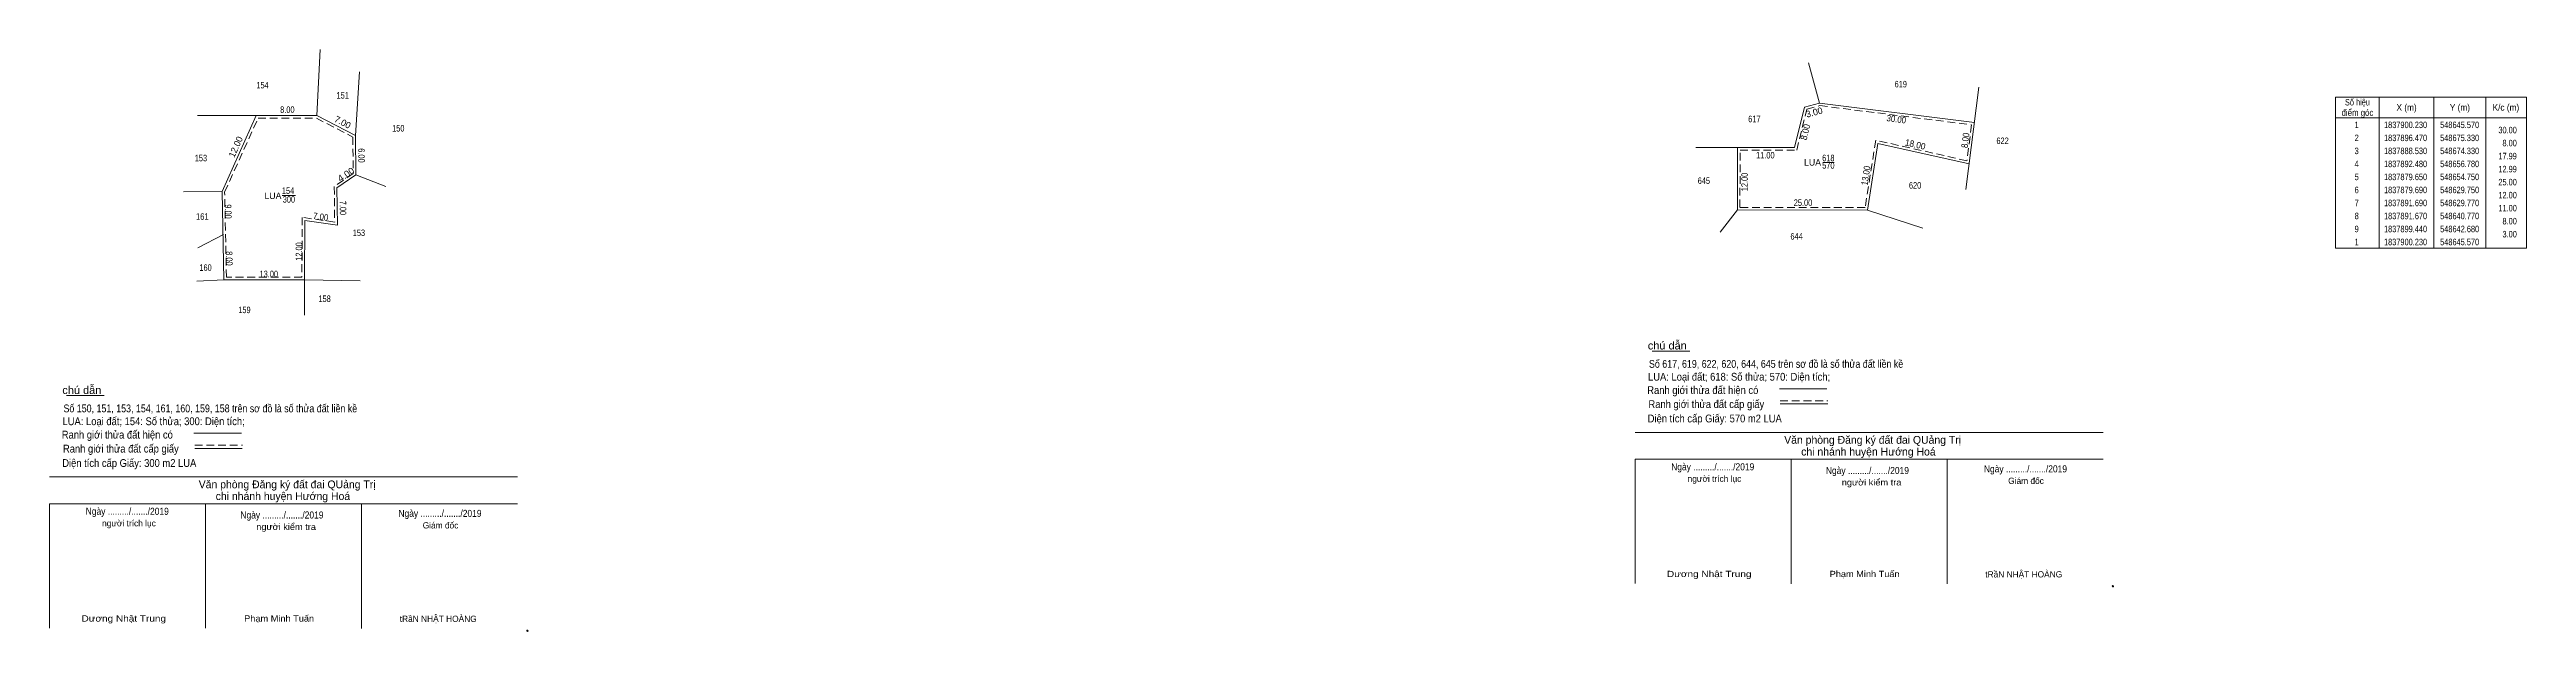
# Model space of a CAD drawing. Header units: metres. Extents: x 548305 to 548782, y 1837799 to 1837910.
import ezdxf
from ezdxf.enums import TextEntityAlignment as Align

# ---------------------------------------------------------------- set-up
doc = ezdxf.new("R2010")
doc.units = ezdxf.units.M
doc.header["$LTSCALE"] = 0.5
doc.header["$PDMODE"] = 32
doc.header["$PDSIZE"] = 0.25
doc.linetypes.add('MEDIUM_DASHED', pattern=[4.5, 3, -1.5])
for name, color, linetype, lineweight in [('1', 7, 'MEDIUM_DASHED', 13), ('17', 7, 'Continuous', 13), ('6', 7, 'Continuous', 13), ('63', 7, 'Continuous', 13)]:
    doc.layers.add(name, color=color, linetype=linetype, lineweight=lineweight)

msp = doc.modelspace()

# ---------------------------------------------------------------- linework, layer by layer
at = {"layer": '1'}
msp.add_lwpolyline([(548645.61, 1837899.72), (548674.77, 1837896.04), (548673.9, 1837889.14), (548656.37, 1837893.08), (548654.32, 1837880.15), (548630.25, 1837880.19), (548630.27, 1837891.19), (548641.16, 1837891.17), (548643.1, 1837899.04)], close=True, dxfattribs=at)
at = {"layer": '17'}
for p, q in [((548643.46, 1837907.95), (548645.57, 1837900.23)), ((548673.71, 1837883.64), (548676.19, 1837903.26)), ((548645.57, 1837900.23), (548675.33, 1837896.47)), ((548621.77, 1837891.7), (548629.77, 1837891.69)), ((548629.75, 1837879.69), (548629.77, 1837891.69)), ((548656.78, 1837892.48), (548654.75, 1837879.65)), ((548656.78, 1837892.48), (548674.33, 1837888.53)), ((548654.75, 1837879.65), (548629.75, 1837879.69)), ((548654.75, 1837879.65), (548665.41, 1837876.2)), ((548613.35, 1837852.58), (548620.59, 1837852.58)), ((548308.45, 1837844.03), (548315.69, 1837844.03)), ((548610.07, 1837807.91), (548610.09, 1837831.81)), ((548640.07, 1837807.88), (548640.09, 1837831.79)), ((548670.07, 1837807.85), (548670.09, 1837831.77)), ((548305.17, 1837799.36), (548305.19, 1837823.26)), ((548335.17, 1837799.33), (548335.19, 1837823.24)), ((548365.17, 1837799.3), (548365.19, 1837823.22))]:
    msp.add_line(p, q, dxfattribs=at)
msp.add_lwpolyline([(548645.57, 1837900.23), (548642.68, 1837899.44), (548640.77, 1837891.67), (548629.77, 1837891.69)], dxfattribs=at)
at = {"layer": '6'}
for p, q in [((548637.84, 1837845.36), (548646.98, 1837845.36)), ((548637.98, 1837842.42), (548647.12, 1837842.42)), ((548332.94, 1837836.81), (548342.08, 1837836.81)), ((548333.08, 1837833.87), (548342.22, 1837833.87)), ((548610.07, 1837836.97), (548700.07, 1837836.97)), ((548610.07, 1837836.97), (548700.07, 1837836.97)), ((548610.07, 1837831.81), (548700.07, 1837831.81)), ((548305.17, 1837828.42), (548395.17, 1837828.42)), ((548305.17, 1837828.42), (548395.17, 1837828.42)), ((548305.17, 1837823.26), (548395.17, 1837823.26))]:
    msp.add_line(p, q, dxfattribs=at)
at = {"layer": '6', "linetype": 'MEDIUM_DASHED'}
for p, q in [((548637.98, 1837843.04), (548647.18, 1837843.04)), ((548333.08, 1837834.49), (548342.28, 1837834.49))]:
    msp.add_line(p, q, dxfattribs=at)
at = {"layer": '6'}
for p in [(548701.97, 1837807.41), (548397.07, 1837798.86)]:
    msp.add_point(p, dxfattribs=at)
at = {"layer": '63'}
for p, q in [((548357.22, 1837910.49), (548356.6, 1837897.83)), ((548363.99, 1837894), (548364.79, 1837906.21)), ((548753.2, 1837901.38), (548753.2, 1837872.38)), ((548763.7, 1837901.38), (548763.7, 1837872.38)), ((548773.7, 1837901.38), (548773.7, 1837872.38)), ((548344.93, 1837897.83), (548333.62, 1837897.82)), ((548744.8, 1837897.38), (548781.5, 1837897.38)), ((548364.08, 1837886.42), (548369.87, 1837884.19)), ((548646.23, 1837888.83), (548648.36, 1837888.83)), ((548338.34, 1837883.21), (548330.95, 1837883.2)), ((548349.88, 1837882.46), (548352.47, 1837882.46)), ((548629.75, 1837879.69), (548626.44, 1837875.41)), ((548338.61, 1837875), (548333.71, 1837872.41)), ((548338.7, 1837866.27), (548333.47, 1837866.02)), ((548354.2, 1837866.27), (548354.19, 1837859.49)), ((548354.2, 1837866.27), (548364.88, 1837866.09))]:
    msp.add_line(p, q, dxfattribs=at)
for points in [[(548744.8, 1837901.38), (548781.5, 1837901.38), (548781.5, 1837872.38), (548744.8, 1837872.38)], [(548344.93, 1837897.83), (548356.6, 1837897.83), (548363.99, 1837894), (548364.08, 1837886.42), (548360.43, 1837883.92), (548360.52, 1837876.79), (548354.28, 1837877.68), (548354.2, 1837866.27), (548338.7, 1837866.27), (548338.34, 1837883.21)]]:
    msp.add_lwpolyline(points, close=True, dxfattribs=at)
at = {"layer": '63', "linetype": 'MEDIUM_DASHED'}
msp.add_lwpolyline([(548338.84, 1837883.09), (548345.26, 1837897.33), (548356.49, 1837897.33), (548363.49, 1837893.7), (548363.58, 1837886.68), (548359.93, 1837884.18), (548360.01, 1837877.36), (548353.78, 1837878.25), (548353.7, 1837866.77), (548339.19, 1837866.77)], close=True, dxfattribs=at)

# ---------------------------------------------------------------- texts
at = {"layer": '1'}
msp.add_text('LUA', height=1.25, dxfattribs=at).set_placement((548644.205, 1837888.2), align=Align.CENTER)
at = {"layer": '1', "width": 0.85}
for s, p in [('570', (548647.25, 1837887.62)), ('618', (548647.245, 1837889.05))]:
    msp.add_text(s, height=1.25, dxfattribs=at).set_placement(p, align=Align.CENTER)
at = {"layer": '6'}
for s, width, p in [('chú dẫn', 1.05, (548612.53, 1837852.89)), ('LUA: Loại đất; 618: Số thửa; 570: Diện tích;', 0.9, (548612.57, 1837846.9)), ('Số 617, 619, 622, 620, 644, 645 trên sơ đồ là số thửa đất liền kề', 0.85, (548612.75, 1837849.37)), ('chú dẫn', 1.05, (548307.63, 1837844.34)), ('Ranh giới thửa đất hiện có ', 0.9, (548612.42, 1837844.33)), ('Ranh giới thửa đất cấp giấy', 0.9, (548612.65, 1837841.64)), ('LUA: Loại đất; 154: Số thửa; 300: Diện tích;', 0.9, (548307.67, 1837838.35)), ('Số 150, 151, 153, 154, 161, 160, 159, 158 trên sơ đồ là số thửa đất liền kề', 0.85, (548307.85, 1837840.82)), ('Diện tích cấp Giấy: 570 m2 LUA', 0.9, (548612.51, 1837838.88)), ('Ranh giới thửa đất hiện có ', 0.9, (548307.52, 1837835.78)), ('Ranh giới thửa đất cấp giấy', 0.9, (548307.75, 1837833.09)), ('Diện tích cấp Giấy: 300 m2 LUA', 0.9, (548307.61, 1837830.33))]:
    msp.add_text(s, height=1.5, dxfattribs=dict(at, width=width)).set_placement(p)
for s, height, p in [(' Văn phòng Đăng ký đất đai QUảng Trị', 1.5, (548655.485, 1837834.78)), ('chi nhánh huyện Hướng Hoá', 1.5, (548654.95, 1837832.52)), (' Văn phòng Đăng ký đất đai QUảng Trị', 1.5, (548350.585, 1837826.23)), ('chi nhánh huyện Hướng Hoá', 1.5, (548350.05, 1837823.97)), ('người trích lục', 1.2, (548625.345, 1837827.46)), ('Giám đốc', 1.2, (548685.265, 1837827.06)), ('người trích lục', 1.2, (548320.445, 1837818.91)), ('Giám đốc', 1.2, (548380.365, 1837818.51)), ('tRầN NHẬT HOÀNG', 1.2, (548684.82, 1837809.1)), ('tRầN NHẬT HOÀNG', 1.2, (548379.92, 1837800.55))]:
    msp.add_text(s, height=height, dxfattribs=at).set_placement(p, align=Align.CENTER)
for s, height, width, p in [('Ngày ........./......./2019', 1.35, 0.9, (548625.015, 1837829.68)), ('Ngày ........./......./2019', 1.35, 0.9, (548654.765, 1837828.97)), ('Ngày ........./......./2019', 1.35, 0.9, (548685.155, 1837829.28)), ('người kiểm tra', 1.2, 1.1, (548655.56, 1837826.77)), ('Ngày ........./......./2019', 1.35, 0.9, (548320.115, 1837821.13)), ('Ngày ........./......./2019', 1.35, 0.9, (548349.865, 1837820.42)), ('người kiểm tra', 1.2, 1.1, (548350.66, 1837818.22)), ('Ngày ........./......./2019', 1.35, 0.9, (548380.255, 1837820.73)), ('Dương Nhật Trung', 1.2, 1.2, (548624.345, 1837809.17)), ('Phạm Minh Tuấn', 1.2, 1.1, (548654.225, 1837809.17)), ('Dương Nhật Trung', 1.2, 1.2, (548319.445, 1837800.62)), ('Phạm Minh Tuấn', 1.2, 1.1, (548349.325, 1837800.62))]:
    msp.add_text(s, height=height, dxfattribs=dict(at, width=width)).set_placement(p, align=Align.CENTER)
at = {"layer": '63'}
for s, width, p in [('154', 0.85, (548346.13, 1837903.04)), ('151', 0.8, (548361.55, 1837901.08)), ('619', 0.85, (548661.17, 1837903.23)), ('Số hiệu', 0.85, (548749, 1837899.76)), ('8.00', 0.85, (548350.905, 1837898.33)), ('150', 0.85, (548372.24, 1837894.75)), ('617', 0.85, (548633.025, 1837896.54)), ('điểm góc', 0.9, (548749, 1837897.76)), (' 1', 0.75, (548748.65, 1837895.41)), ('1837900.230', 0.85, (548758.25, 1837895.41)), ('X (m)', 0.95, (548758.45, 1837898.76)), ('548645.570', 0.85, (548768.65, 1837895.41)), ('Y (m)', 0.95, (548768.705, 1837898.76)), ('K/c (m)', 0.95, (548777.545, 1837898.76)), ('622', 0.85, (548680.755, 1837892.35)), (' 3', 0.8, (548748.645, 1837890.41)), (' 2', 0.85, (548748.655, 1837892.91)), ('1837896.470', 0.85, (548758.25, 1837892.91)), ('1837888.530', 0.85, (548758.25, 1837890.41)), ('548675.330', 0.85, (548768.65, 1837892.91)), ('548674.330', 0.85, (548768.65, 1837890.41)), ('153', 0.85, (548334.285, 1837889.04)), (' 4', 0.85, (548748.65, 1837887.91)), (' 5', 0.8, (548748.655, 1837885.41)), ('1837892.480', 0.85, (548758.25, 1837887.91)), ('1837879.650', 0.85, (548758.25, 1837885.41)), ('548656.780', 0.85, (548768.65, 1837887.91)), ('548654.750', 0.85, (548768.65, 1837885.41)), ('154', 0.85, (548351.04, 1837882.76)), ('300', 0.85, (548351.2, 1837881.09)), ('645', 0.85, (548623.315, 1837884.69)), ('620', 0.85, (548663.93, 1837883.79)), (' 6', 0.85, (548748.655, 1837882.91)), (' 7', 0.8, (548748.655, 1837880.41)), ('1837879.690', 0.85, (548758.25, 1837882.91)), ('1837891.690', 0.85, (548758.25, 1837880.41)), ('548629.750', 0.85, (548768.65, 1837882.91)), ('548629.770', 0.85, (548768.65, 1837880.41)), ('161', 0.8, (548334.54, 1837877.8)), (' 9', 0.85, (548748.65, 1837875.41)), (' 8', 0.8, (548748.655, 1837877.91)), ('1837891.670', 0.85, (548758.25, 1837877.91)), ('1837899.440', 0.85, (548758.25, 1837875.41)), ('548640.770', 0.85, (548768.65, 1837877.91)), ('548642.680', 0.85, (548768.65, 1837875.41)), ('153', 0.85, (548364.665, 1837874.68)), ('644', 0.85, (548641.14, 1837873.99)), (' 1', 0.75, (548748.65, 1837872.91)), ('1837900.230', 0.85, (548758.25, 1837872.91)), ('548645.570', 0.85, (548768.65, 1837872.91)), ('160', 0.85, (548335.17, 1837867.99)), ('13.00', 0.85, (548347.335, 1837866.77)), ('158', 0.85, (548358.065, 1837862.01)), ('159', 0.85, (548342.65, 1837859.87))]:
    msp.add_text(s, height=1.25, dxfattribs=dict(at, width=width)).set_placement(p, align=Align.CENTER)
for s, rotation, p in [('7.00', 332.604, (548361.2524, 1837895.9758)), ('3.00', 15.289, (548644.6902, 1837897.8356)), ('12.00', 65.736, (548341.5501, 1837891.5482))]:
    msp.add_text(s, height=1.25, rotation=rotation, dxfattribs=at).set_placement(p, align=Align.CENTER)
for s, rotation, width, p in [('8.00', 76.19, 0.95, (548643.4214, 1837894.5108)), ('30.00', 352.799, 0.9, (548660.2467, 1837896.5129)), ('6.00', 270.68, 0.85, (548364.5368, 1837890.1474)), ('11.00', 359.896, 0.85, (548635.1289, 1837889.5767)), ('18.00', 347.316, 0.95, (548663.8278, 1837891.6706)), ('8.00', 82.822, 0.9, (548674.2154, 1837892.9819)), ('4.00', 34.408, 1.05, (548362.5318, 1837885.9755)), ('12.00', 89.905, 0.85, (548631.763, 1837885.059)), ('13.00', 81.009, 0.9, (548655.0686, 1837886.1973)), ('7.00', 270.723, 0.85, (548360.9778, 1837880.0779)), ('25.00', 359.908, 0.85, (548642.379, 1837880.4671)), ('9.00', 271.217, 0.85, (548338.9201, 1837879.3633)), ('7.00', 351.883, 0.9, (548357.2268, 1837877.7694)), ('8.00', 271.217, 0.85, (548339.1101, 1837870.3633)), ('12.00', 89.598, 0.85, (548353.7428, 1837871.7006))]:
    msp.add_text(s, height=1.25, rotation=rotation, dxfattribs=dict(at, width=width)).set_placement(p, align=Align.CENTER)
at = {"layer": '63', "width": 0.85}
for s, p in [('30.00', (548779.65, 1837894.41)), ('8.00', (548779.65, 1837891.91)), ('17.99', (548779.65, 1837889.41)), ('12.99', (548779.65, 1837886.91)), ('25.00', (548779.65, 1837884.41)), ('12.00', (548779.65, 1837881.91)), ('11.00', (548779.65, 1837879.41)), ('8.00', (548779.65, 1837876.91)), ('3.00', (548779.65, 1837874.41))]:
    msp.add_text(s, height=1.25, dxfattribs=at).set_placement(p, align=Align.RIGHT)
at = {"layer": '63'}
msp.add_text('LUA', height=1.25, dxfattribs=at).set_placement((548348.135, 1837881.78), align=Align.CENTER)

doc.saveas('drawing.dxf')
